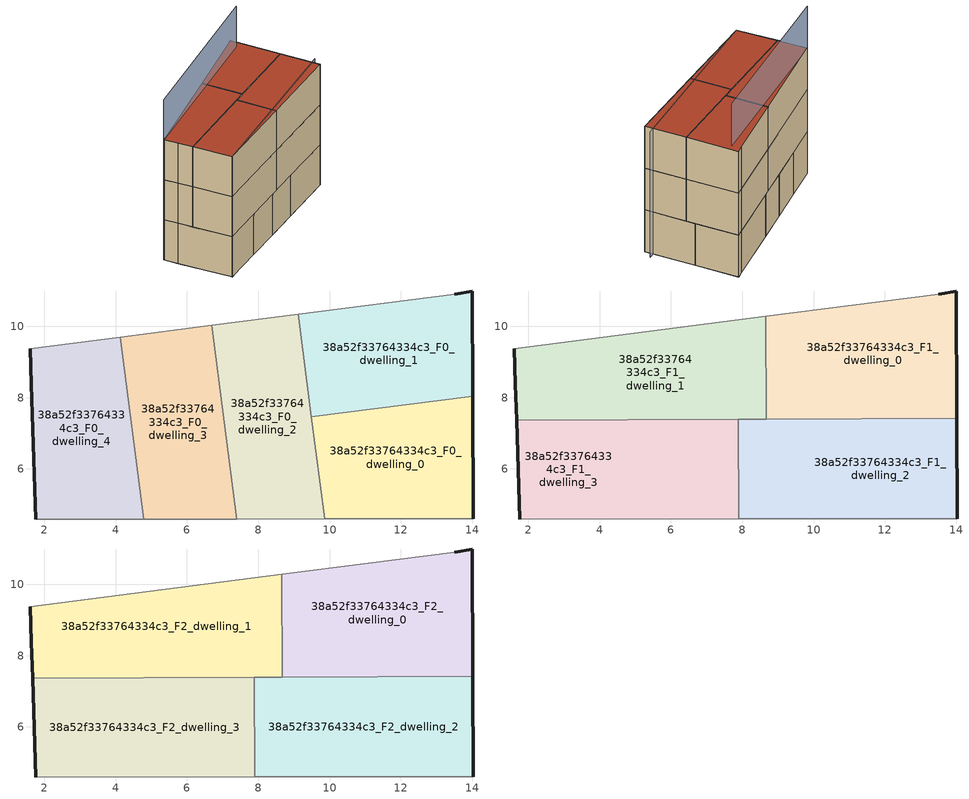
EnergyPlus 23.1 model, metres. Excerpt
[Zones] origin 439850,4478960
38a52f33764334c3_F0_dwelling_0
 floor ground (EU_floor_Construction): 14.03,4.6 14.02,8.04 9.49,7.46 9.86,4.6 z0
 wall outside (EU_wall_Construction): 14.02,8.04 14.03,4.6 z0:3
 wall to 38a52f33764334c3_F0_dwelling_1 (EU_wall_Construction): 9.49,7.46 14.02,8.04 z0:3
 wall adiabatic (EU_wall_Construction): 14.03,4.6 9.86,4.6 z0:3
 wall to 38a52f33764334c3_F0_dwelling_2 (EU_wall_Construction): 9.86,4.6 9.49,7.46 z0:3
38a52f33764334c3_F0_dwelling_1
 floor ground (EU_floor_Construction): 14.02,8.04 14,10.99 13.52,10.91 9.12,10.34 9.49,7.46 z0
 wall outside (EU_wall_Construction): 13.52,10.91 14,10.99 14.02,8.04 z0:3
 wall adiabatic (EU_wall_Construction): 9.12,10.34 13.52,10.91 z0:3
 wall to 38a52f33764334c3_F0_dwelling_2 (EU_wall_Construction): 9.49,7.46 9.12,10.34 z0:3
38a52f33764334c3_F0_dwelling_2
 floor ground (EU_floor_Construction): 9.86,4.6 9.12,10.34 6.7,10.03 7.4,4.6 z0
 wall adiabatic (EU_wall_Construction): 9.86,4.6 7.4,4.6 / 6.7,10.03 9.12,10.34 z0:3
 wall to 38a52f33764334c3_F0_dwelling_3 (EU_wall_Construction): 7.4,4.6 6.7,10.03 z0:3
 ceiling adiabatic (EU_roof_Construction): 9.12,10.34 9.86,4.6 7.4,4.6 7.9,4.6 7.89,7.39 9.5,7.4 z3
38a52f33764334c3_F0_dwelling_3
 floor ground (EU_floor_Construction): 7.4,4.6 6.7,10.03 4.13,9.7 4.79,4.6 z0
 wall adiabatic (EU_wall_Construction): 7.4,4.6 4.79,4.6 / 4.13,9.7 6.7,10.03 z0:3
 wall to 38a52f33764334c3_F0_dwelling_4 (EU_wall_Construction): 4.79,4.6 4.13,9.7 z0:3
38a52f33764334c3_F0_dwelling_4
 floor ground (EU_floor_Construction): 4.79,4.6 4.13,9.7 1.61,9.37 1.64,8.37 1.77,4.6 z0
 wall outside (EU_wall_Construction): 1.77,4.6 1.64,8.37 1.61,9.37 z0:3
 wall adiabatic (EU_wall_Construction): 1.61,9.37 4.13,9.7 / 4.79,4.6 1.77,4.6 z0:3
38a52f33764334c3_F1_dwelling_0
 floor to 38a52f33764334c3_F0_dwelling_1 (EU_floor_Construction): 14.01,8.04 14,10.99 13.52,10.91 9.12,10.34 9.49,7.46 z3
 floor to 38a52f33764334c3_F0_dwelling_0 (EU_floor_Construction): 14.02,7.42 14.01,8.04 9.49,7.46 9.5,7.4 z3
 floor to 38a52f33764334c3_F0_dwelling_2 (EU_floor_Construction): 9.5,7.4 9.12,10.34 8.66,10.28 8.67,7.39 z3
 wall outside (EU_wall_Construction): 13.52,10.91 14,10.99 14.02,7.42 z3:6
 wall adiabatic (EU_wall_Construction): 8.66,10.28 13.52,10.91 z3:6
 wall to 38a52f33764334c3_F1_dwelling_1 (EU_wall_Construction): 8.67,7.39 8.66,10.28 z3:6
 wall to 38a52f33764334c3_F1_dwelling_2 (EU_wall_Construction): 14.02,7.42 8.67,7.39 z3:6
38a52f33764334c3_F1_dwelling_1
 floor to 38a52f33764334c3_F0_dwelling_3 (EU_floor_Construction): 7.04,7.39 6.7,10.03 4.13,9.7 4.43,7.38 z3
 floor to 38a52f33764334c3_F0_dwelling_2 (EU_floor_Construction): 8.67,7.39 8.66,10.28 6.7,10.03 7.04,7.39 z3
 floor to 38a52f33764334c3_F0_dwelling_4 (EU_floor_Construction): 4.43,7.38 4.13,9.7 1.61,9.37 1.64,8.37 1.67,7.37 z3
 wall outside (EU_wall_Construction): 1.67,7.37 1.64,8.37 1.61,9.37 z3:6
 wall adiabatic (EU_wall_Construction): 1.61,9.37 8.66,10.28 z3:6
 wall to 38a52f33764334c3_F1_dwelling_3 (EU_wall_Construction): 7.89,7.39 1.67,7.37 z3:6
 wall to 38a52f33764334c3_F1_dwelling_2 (EU_wall_Construction): 8.67,7.4 7.89,7.39 z3:6
38a52f33764334c3_F1_dwelling_2
 floor to 38a52f33764334c3_F0_dwelling_0 (EU_floor_Construction): 14.03,4.6 14.02,7.42 9.5,7.4 9.86,4.6 z3
 floor adiabatic (EU_floor_Construction): 9.86,4.6 9.5,7.4 7.89,7.39 7.9,4.6 z3
 wall outside (EU_wall_Construction): 14.02,7.42 14.03,4.6 z3:6
 wall adiabatic (EU_wall_Construction): 14.03,4.6 7.9,4.6 z3:6
 wall to 38a52f33764334c3_F1_dwelling_3 (EU_wall_Construction): 7.9,4.6 7.89,7.39 z3:6
38a52f33764334c3_F1_dwelling_3
 floor to 38a52f33764334c3_F0_dwelling_4 (EU_floor_Construction): 4.79,4.6 4.43,7.38 1.67,7.37 1.77,4.6 z3
 floor to 38a52f33764334c3_F0_dwelling_3 (EU_floor_Construction): 7.4,4.6 7.04,7.39 4.43,7.38 4.79,4.6 z3
 floor to 38a52f33764334c3_F0_dwelling_2 (EU_floor_Construction): 7.9,4.6 7.89,7.39 7.04,7.39 7.4,4.6 z3
 wall outside (EU_wall_Construction): 1.77,4.6 1.67,7.37 z3:6
 wall adiabatic (EU_wall_Construction): 7.9,4.6 1.77,4.6 z3:6
38a52f33764334c3_F2_dwelling_0
 floor to 38a52f33764334c3_F1_dwelling_0 (EU_floor_Construction): 14.02,7.42 14,10.99 13.52,10.91 8.66,10.28 8.67,7.39 z6
 wall outside (EU_wall_Construction): 13.52,10.91 14,10.99 14.02,7.42 z6:9
 wall adiabatic (EU_wall_Construction): 8.66,10.28 13.52,10.91 z6:9
 wall to 38a52f33764334c3_F2_dwelling_1 (EU_wall_Construction): 8.67,7.39 8.66,10.28 z6:9
 wall to 38a52f33764334c3_F2_dwelling_2 (EU_wall_Construction): 14.02,7.42 8.67,7.39 z6:9
 roof outside (EU_roof_Construction): 14,10.99 14.02,7.42 8.67,7.39 8.66,10.28 13.52,10.91 z9
38a52f33764334c3_F2_dwelling_1
 floor to 38a52f33764334c3_F1_dwelling_1 (EU_floor_Construction): 8.67,7.39 8.66,10.28 1.61,9.37 1.64,8.37 1.67,7.37 z6
 wall outside (EU_wall_Construction): 1.67,7.37 1.64,8.37 1.61,9.37 z6:9
 wall adiabatic (EU_wall_Construction): 1.61,9.37 8.66,10.28 z6:9
 wall to 38a52f33764334c3_F2_dwelling_3 (EU_wall_Construction): 7.89,7.39 1.67,7.37 z6:9
 wall to 38a52f33764334c3_F2_dwelling_2 (EU_wall_Construction): 8.67,7.4 7.89,7.39 z6:9
 roof outside (EU_roof_Construction): 8.66,10.28 8.67,7.39 1.67,7.37 1.64,8.37 1.61,9.37 z9
38a52f33764334c3_F2_dwelling_2
 floor to 38a52f33764334c3_F1_dwelling_2 (EU_floor_Construction): 14.03,4.6 14.02,7.42 7.89,7.39 7.9,4.6 z6
 wall outside (EU_wall_Construction): 14.02,7.42 14.03,4.6 z6:9
 wall adiabatic (EU_wall_Construction): 14.03,4.6 7.9,4.6 z6:9
 wall to 38a52f33764334c3_F2_dwelling_3 (EU_wall_Construction): 7.9,4.6 7.89,7.39 z6:9
 roof outside (EU_roof_Construction): 14.02,7.42 14.03,4.6 7.9,4.6 7.89,7.39 z9
38a52f33764334c3_F2_dwelling_3
 floor to 38a52f33764334c3_F1_dwelling_3 (EU_floor_Construction): 7.9,4.6 7.89,7.39 1.67,7.37 1.77,4.6 z6
 wall outside (EU_wall_Construction): 1.77,4.6 1.67,7.37 z6:9
 wall adiabatic (EU_wall_Construction): 7.9,4.6 1.77,4.6 z6:9
 roof outside (EU_roof_Construction): 7.89,7.39 7.9,4.6 1.77,4.6 1.67,7.37 z9
shading: 1.77,4.6 14.45,5.18 z0:9; 13.57,10.3 1.61,9.37 z0:12
[Building]
EU S2 Campaign: North Axis=0; Terrain=City; Solar Distribution=FullExterior
[Site:Location]
Madrid: Latitude=40.5; Longitude=-3.5; Time Zone=1; Elevation=609
[SizingPeriod:WeatherFileDays]
AnnualSizingPeriod: Begin Month=1; Begin Day of Month=1; End Month=12; End Day of Month=31; Day of Week for Start Day=Monday; Use Weather File Daylight Saving Period=No; Use Weather File Rain and Snow Indicators=No
[MATERIAL]
EU_InternalMass_Material: Roughness=MediumRough; Thickness=0.1; Conductivity=1; Density=1800; Specific Heat=900; Thermal Absorptance=0.9; Solar Absorptance=0.7; Visible Absorptance=0.7
[MATERIAL:NOMASS] Roughness=MediumRough; Thermal Absorptance=0.9; Solar Absorptance=0.7; Visible Absorptance=0.7
Name | Thermal Resistance
EU_wall_NoMass | 1.60022
EU_roof_NoMass | 1.57597
EU_floor_NoMass | 0.470652
[CONSTRUCTION]
EU_wall_Construction: EU_wall_NoMass
EU_roof_Construction: EU_roof_NoMass
EU_floor_Construction: EU_floor_NoMass
EU_InternalMass_Construction: EU_InternalMass_Material
[ZONE] Type=1; Multiplier=1; Ceiling Height=autocalculate; Floor Area=autocalculate; Part of Total Floor Area=Yes
Name | Volume
38a52f33764334c3_F0_dwelling_0 | 41.2837
38a52f33764334c3_F1_dwelling_0; 38a52f33764334c3_F2_dwelling_0 | 51.5984
38a52f33764334c3_F0_dwelling_1 | 41.2705
38a52f33764334c3_F1_dwelling_1; 38a52f33764334c3_F2_dwelling_1 | 51.59
38a52f33764334c3_F0_dwelling_2 | 41.2639
38a52f33764334c3_F1_dwelling_2; 38a52f33764334c3_F2_dwelling_2 | 51.5878
38a52f33764334c3_F0_dwelling_3 | 41.2859
38a52f33764334c3_F1_dwelling_3; 38a52f33764334c3_F2_dwelling_3 | 51.5867
38a52f33764334c3_F0_dwelling_4 | 41.2694
[INTERNALMASS] Construction=EU_InternalMass_Construction
Name | Zone or ZoneList | Surface Area
38a52f33764334c3_F0_dwelling_0_EU_InternalMass | 38a52f33764334c3_F0_dwelling_0 | 13.7613
38a52f33764334c3_F0_dwelling_1_EU_InternalMass | 38a52f33764334c3_F0_dwelling_1 | 13.7581
38a52f33764334c3_F0_dwelling_2_EU_InternalMass | 38a52f33764334c3_F0_dwelling_2 | 13.7546
38a52f33764334c3_F0_dwelling_3_EU_InternalMass | 38a52f33764334c3_F0_dwelling_3 | 13.7618
38a52f33764334c3_F0_dwelling_4_EU_InternalMass | 38a52f33764334c3_F0_dwelling_4 | 13.7564
38a52f33764334c3_F1_dwelling_0_EU_InternalMass | 38a52f33764334c3_F1_dwelling_0 | 17.1995
38a52f33764334c3_F1_dwelling_1_EU_InternalMass | 38a52f33764334c3_F1_dwelling_1 | 17.1967
38a52f33764334c3_F1_dwelling_2_EU_InternalMass | 38a52f33764334c3_F1_dwelling_2 | 17.1958
38a52f33764334c3_F1_dwelling_3_EU_InternalMass | 38a52f33764334c3_F1_dwelling_3 | 17.1957
38a52f33764334c3_F2_dwelling_0_EU_InternalMass | 38a52f33764334c3_F2_dwelling_0 | 17.1995
38a52f33764334c3_F2_dwelling_1_EU_InternalMass | 38a52f33764334c3_F2_dwelling_1 | 17.1967
38a52f33764334c3_F2_dwelling_2_EU_InternalMass | 38a52f33764334c3_F2_dwelling_2 | 17.1958
38a52f33764334c3_F2_dwelling_3_EU_InternalMass | 38a52f33764334c3_F2_dwelling_3 | 17.1957
[OTHEREQUIPMENT] Fuel Type=Electricity; Design Level Calculation Method=Watts/Area; Power per Zone Floor Area=1; Fraction Latent=0; Fraction Radiant=0; Fraction Lost=0; Carbon Dioxide Generation Rate=0; EndUse Subcategory=EU_Step8_InternalGains
Name | Zone or ZoneList or Space or SpaceList | Schedule
EU_Step8_InternalGain_38a52f33764334c3_F0_dwelling_0_f000 | 38a52f33764334c3_F0_dwelling_0 | EU_Step8_GainSchedule_38a52f33764334c3_F0_dwelling_0_f000
EU_Step8_InternalGain_38a52f33764334c3_F0_dwelling_1_f000 | 38a52f33764334c3_F0_dwelling_1 | EU_Step8_GainSchedule_38a52f33764334c3_F0_dwelling_1_f000
EU_Step8_InternalGain_38a52f33764334c3_F0_dwelling_2_f000 | 38a52f33764334c3_F0_dwelling_2 | EU_Step8_GainSchedule_38a52f33764334c3_F0_dwelling_2_f000
EU_Step8_InternalGain_38a52f33764334c3_F0_dwelling_3_f000 | 38a52f33764334c3_F0_dwelling_3 | EU_Step8_GainSchedule_38a52f33764334c3_F0_dwelling_3_f000
EU_Step8_InternalGain_38a52f33764334c3_F0_dwelling_4_f000 | 38a52f33764334c3_F0_dwelling_4 | EU_Step8_GainSchedule_38a52f33764334c3_F0_dwelling_4_f000
EU_Step8_InternalGain_38a52f33764334c3_F1_dwelling_0_f000 | 38a52f33764334c3_F1_dwelling_0 | EU_Step8_GainSchedule_38a52f33764334c3_F1_dwelling_0_f000
EU_Step8_InternalGain_38a52f33764334c3_F1_dwelling_1_f000 | 38a52f33764334c3_F1_dwelling_1 | EU_Step8_GainSchedule_38a52f33764334c3_F1_dwelling_1_f000
EU_Step8_InternalGain_38a52f33764334c3_F1_dwelling_2_f000 | 38a52f33764334c3_F1_dwelling_2 | EU_Step8_GainSchedule_38a52f33764334c3_F1_dwelling_2_f000
EU_Step8_InternalGain_38a52f33764334c3_F1_dwelling_3_f000 | 38a52f33764334c3_F1_dwelling_3 | EU_Step8_GainSchedule_38a52f33764334c3_F1_dwelling_3_f000
EU_Step8_InternalGain_38a52f33764334c3_F2_dwelling_0_f000 | 38a52f33764334c3_F2_dwelling_0 | EU_Step8_GainSchedule_38a52f33764334c3_F2_dwelling_0_f000
EU_Step8_InternalGain_38a52f33764334c3_F2_dwelling_1_f000 | 38a52f33764334c3_F2_dwelling_1 | EU_Step8_GainSchedule_38a52f33764334c3_F2_dwelling_1_f000
EU_Step8_InternalGain_38a52f33764334c3_F2_dwelling_2_f000 | 38a52f33764334c3_F2_dwelling_2 | EU_Step8_GainSchedule_38a52f33764334c3_F2_dwelling_2_f000
EU_Step8_InternalGain_38a52f33764334c3_F2_dwelling_3_f000 | 38a52f33764334c3_F2_dwelling_3 | EU_Step8_GainSchedule_38a52f33764334c3_F2_dwelling_3_f000
[ZONEVENTILATION:DESIGNFLOWRATE] Schedule=EU_AlwaysOn; Design Flow Rate Calculation Method=AirChanges/Hour; Air Changes per Hour=0.480704; Ventilation Type=Natural; Fan Pressure Rise=0; Fan Total Efficiency=1; Constant Term Coefficient=1; Temperature Term Coefficient=0; Velocity Term Coefficient=0; Velocity Squared Term Coefficient=0; Minimum Indoor Temperature=-100; Maximum Indoor Temperature=100; Delta Temperature=-100; Minimum Outdoor Temperature=-100; Maximum Outdoor Temperature=100; Maximum Wind Speed=40
Name | Zone or ZoneList or Space or SpaceList
EU_ConstantAir_38a52f33764334c3_F0_dwelling_0 | 38a52f33764334c3_F0_dwelling_0
EU_ConstantAir_38a52f33764334c3_F0_dwelling_1 | 38a52f33764334c3_F0_dwelling_1
EU_ConstantAir_38a52f33764334c3_F0_dwelling_2 | 38a52f33764334c3_F0_dwelling_2
EU_ConstantAir_38a52f33764334c3_F0_dwelling_3 | 38a52f33764334c3_F0_dwelling_3
EU_ConstantAir_38a52f33764334c3_F0_dwelling_4 | 38a52f33764334c3_F0_dwelling_4
EU_ConstantAir_38a52f33764334c3_F1_dwelling_0 | 38a52f33764334c3_F1_dwelling_0
EU_ConstantAir_38a52f33764334c3_F1_dwelling_1 | 38a52f33764334c3_F1_dwelling_1
EU_ConstantAir_38a52f33764334c3_F1_dwelling_2 | 38a52f33764334c3_F1_dwelling_2
EU_ConstantAir_38a52f33764334c3_F1_dwelling_3 | 38a52f33764334c3_F1_dwelling_3
EU_ConstantAir_38a52f33764334c3_F2_dwelling_0 | 38a52f33764334c3_F2_dwelling_0
EU_ConstantAir_38a52f33764334c3_F2_dwelling_1 | 38a52f33764334c3_F2_dwelling_1
EU_ConstantAir_38a52f33764334c3_F2_dwelling_2 | 38a52f33764334c3_F2_dwelling_2
EU_ConstantAir_38a52f33764334c3_F2_dwelling_3 | 38a52f33764334c3_F2_dwelling_3
[HVACTEMPLATE:THERMOSTAT] Constant Heating Setpoint=20; Constant Cooling Setpoint=50
EU_HeatOnly_38a52f33764334c3_F0_dwelling_0; EU_HeatOnly_38a52f33764334c3_F0_dwelling_1; EU_HeatOnly_38a52f33764334c3_F0_dwelling_2; EU_HeatOnly_38a52f33764334c3_F0_dwelling_3; EU_HeatOnly_38a52f33764334c3_F0_dwelling_4; EU_HeatOnly_38a52f33764334c3_F1_dwelling_0; EU_HeatOnly_38a52f33764334c3_F1_dwelling_1; EU_HeatOnly_38a52f33764334c3_F1_dwelling_2; EU_HeatOnly_38a52f33764334c3_F1_dwelling_3; EU_HeatOnly_38a52f33764334c3_F2_dwelling_0; EU_HeatOnly_38a52f33764334c3_F2_dwelling_1; EU_HeatOnly_38a52f33764334c3_F2_dwelling_2; EU_HeatOnly_38a52f33764334c3_F2_dwelling_3
[HVACTEMPLATE:ZONE:IDEALLOADSAIRSYSTEM] System Availability Schedule=EU_AlwaysOn; Maximum Heating Supply Air Temperature=50; Minimum Cooling Supply Air Temperature=13; Maximum Heating Supply Air Humidity Ratio=0.0156; Minimum Cooling Supply Air Humidity Ratio=0.0077; Heating Limit=NoLimit; Cooling Limit=NoLimit; Heating Availability Schedule=EU_AlwaysOn; Cooling Availability Schedule=EU_CoolingOff; Dehumidification Control Type=ConstantSensibleHeatRatio; Cooling Sensible Heat Ratio=0.7; Dehumidification Setpoint=60; Humidification Control Type=None; Humidification Setpoint=30; Outdoor Air Method=None; Outdoor Air Flow Rate per Person=0.00944; Outdoor Air Flow Rate per Zone Floor Area=0; Outdoor Air Flow Rate per Zone=0; Demand Controlled Ventilation Type=None; Outdoor Air Economizer Type=NoEconomizer; Heat Recovery Type=None; Sensible Heat Recovery Effectiveness=0.7; Latent Heat Recovery Effectiveness=0.65
Name | Template Thermostat
38a52f33764334c3_F0_dwelling_0 | EU_HeatOnly_38a52f33764334c3_F0_dwelling_0
38a52f33764334c3_F0_dwelling_1 | EU_HeatOnly_38a52f33764334c3_F0_dwelling_1
38a52f33764334c3_F0_dwelling_2 | EU_HeatOnly_38a52f33764334c3_F0_dwelling_2
38a52f33764334c3_F0_dwelling_3 | EU_HeatOnly_38a52f33764334c3_F0_dwelling_3
38a52f33764334c3_F0_dwelling_4 | EU_HeatOnly_38a52f33764334c3_F0_dwelling_4
38a52f33764334c3_F1_dwelling_0 | EU_HeatOnly_38a52f33764334c3_F1_dwelling_0
38a52f33764334c3_F1_dwelling_1 | EU_HeatOnly_38a52f33764334c3_F1_dwelling_1
38a52f33764334c3_F1_dwelling_2 | EU_HeatOnly_38a52f33764334c3_F1_dwelling_2
38a52f33764334c3_F1_dwelling_3 | EU_HeatOnly_38a52f33764334c3_F1_dwelling_3
38a52f33764334c3_F2_dwelling_0 | EU_HeatOnly_38a52f33764334c3_F2_dwelling_0
38a52f33764334c3_F2_dwelling_1 | EU_HeatOnly_38a52f33764334c3_F2_dwelling_1
38a52f33764334c3_F2_dwelling_2 | EU_HeatOnly_38a52f33764334c3_F2_dwelling_2
38a52f33764334c3_F2_dwelling_3 | EU_HeatOnly_38a52f33764334c3_F2_dwelling_3
[SIZING:ZONE] Zone Cooling Design Supply Air Temperature Input Method=SupplyAirTemperature; Zone Cooling Design Supply Air Temperature=13; Zone Heating Design Supply Air Temperature Input Method=SupplyAirTemperature; Zone Heating Design Supply Air Temperature=50; Zone Cooling Design Supply Air Humidity Ratio=0.008; Zone Heating Design Supply Air Humidity Ratio=0.008; Cooling Design Air Flow Method=DesignDay; Cooling Design Air Flow Rate=0; Cooling Minimum Air Flow per Zone Floor Area=0.000762; Cooling Minimum Air Flow=0; Cooling Minimum Air Flow Fraction=0.2; Heating Design Air Flow Method=DesignDay; Heating Design Air Flow Rate=0; Heating Maximum Air Flow per Zone Floor Area=0.002032; Heating Maximum Air Flow=0.141576; Heating Maximum Air Flow Fraction=0.3; Account for Dedicated Outdoor Air System=No; Dedicated Outdoor Air System Control Strategy=NeutralSupplyAir; Dedicated Outdoor Air Low Setpoint Temperature for Design=autosize; Dedicated Outdoor Air High Setpoint Temperature for Design=autosize; Zone Load Sizing Method=Sensible Load Only No Latent Load; Zone Latent Cooling Design Supply Air Humidity Ratio Input Method=HumidityRatioDifference; Zone Cooling Design Supply Air Humidity Ratio Difference=0.005; Zone Latent Heating Design Supply Air Humidity Ratio Input Method=HumidityRatioDifference; Zone Humidification Design Supply Air Humidity Ratio Difference=0.005
38a52f33764334c3_F0_dwelling_0; 38a52f33764334c3_F0_dwelling_1; 38a52f33764334c3_F0_dwelling_2; 38a52f33764334c3_F0_dwelling_3; 38a52f33764334c3_F0_dwelling_4; 38a52f33764334c3_F1_dwelling_0; 38a52f33764334c3_F1_dwelling_1; 38a52f33764334c3_F1_dwelling_2; 38a52f33764334c3_F1_dwelling_3; 38a52f33764334c3_F2_dwelling_0; 38a52f33764334c3_F2_dwelling_1; 38a52f33764334c3_F2_dwelling_2; 38a52f33764334c3_F2_dwelling_3
[SCHEDULE:CONSTANT]
Name | Hourly Value
EU_AlwaysOn | 1
EU_CoolingOff | 0
[SCHEDULE:FILE] Column Number=1; Rows to Skip at Top=0; Number of Hours of Data=8760; Column Separator=Comma; Interpolate to Timestep=No; Minutes per Item=60; Adjust Schedule for Daylight Savings=Yes
Name | File
EU_Step8_GainSchedule_38a52f33764334c3_F0_dwelling_0_f000 | ../../schedules/38a52f33764334c3/38a52f33764334c3_F0_dwelling_0_f000_gain.csv
EU_Step8_GainSchedule_38a52f33764334c3_F0_dwelling_1_f000 | ../../schedules/38a52f33764334c3/38a52f33764334c3_F0_dwelling_1_f000_gain.csv
EU_Step8_GainSchedule_38a52f33764334c3_F0_dwelling_2_f000 | ../../schedules/38a52f33764334c3/38a52f33764334c3_F0_dwelling_2_f000_gain.csv
EU_Step8_GainSchedule_38a52f33764334c3_F0_dwelling_3_f000 | ../../schedules/38a52f33764334c3/38a52f33764334c3_F0_dwelling_3_f000_gain.csv
EU_Step8_GainSchedule_38a52f33764334c3_F0_dwelling_4_f000 | ../../schedules/38a52f33764334c3/38a52f33764334c3_F0_dwelling_4_f000_gain.csv
EU_Step8_GainSchedule_38a52f33764334c3_F1_dwelling_0_f000 | ../../schedules/38a52f33764334c3/38a52f33764334c3_F1_dwelling_0_f000_gain.csv
EU_Step8_GainSchedule_38a52f33764334c3_F1_dwelling_1_f000 | ../../schedules/38a52f33764334c3/38a52f33764334c3_F1_dwelling_1_f000_gain.csv
EU_Step8_GainSchedule_38a52f33764334c3_F1_dwelling_2_f000 | ../../schedules/38a52f33764334c3/38a52f33764334c3_F1_dwelling_2_f000_gain.csv
EU_Step8_GainSchedule_38a52f33764334c3_F1_dwelling_3_f000 | ../../schedules/38a52f33764334c3/38a52f33764334c3_F1_dwelling_3_f000_gain.csv
EU_Step8_GainSchedule_38a52f33764334c3_F2_dwelling_0_f000 | ../../schedules/38a52f33764334c3/38a52f33764334c3_F2_dwelling_0_f000_gain.csv
EU_Step8_GainSchedule_38a52f33764334c3_F2_dwelling_1_f000 | ../../schedules/38a52f33764334c3/38a52f33764334c3_F2_dwelling_1_f000_gain.csv
EU_Step8_GainSchedule_38a52f33764334c3_F2_dwelling_2_f000 | ../../schedules/38a52f33764334c3/38a52f33764334c3_F2_dwelling_2_f000_gain.csv
EU_Step8_GainSchedule_38a52f33764334c3_F2_dwelling_3_f000 | ../../schedules/38a52f33764334c3/38a52f33764334c3_F2_dwelling_3_f000_gain.csv
